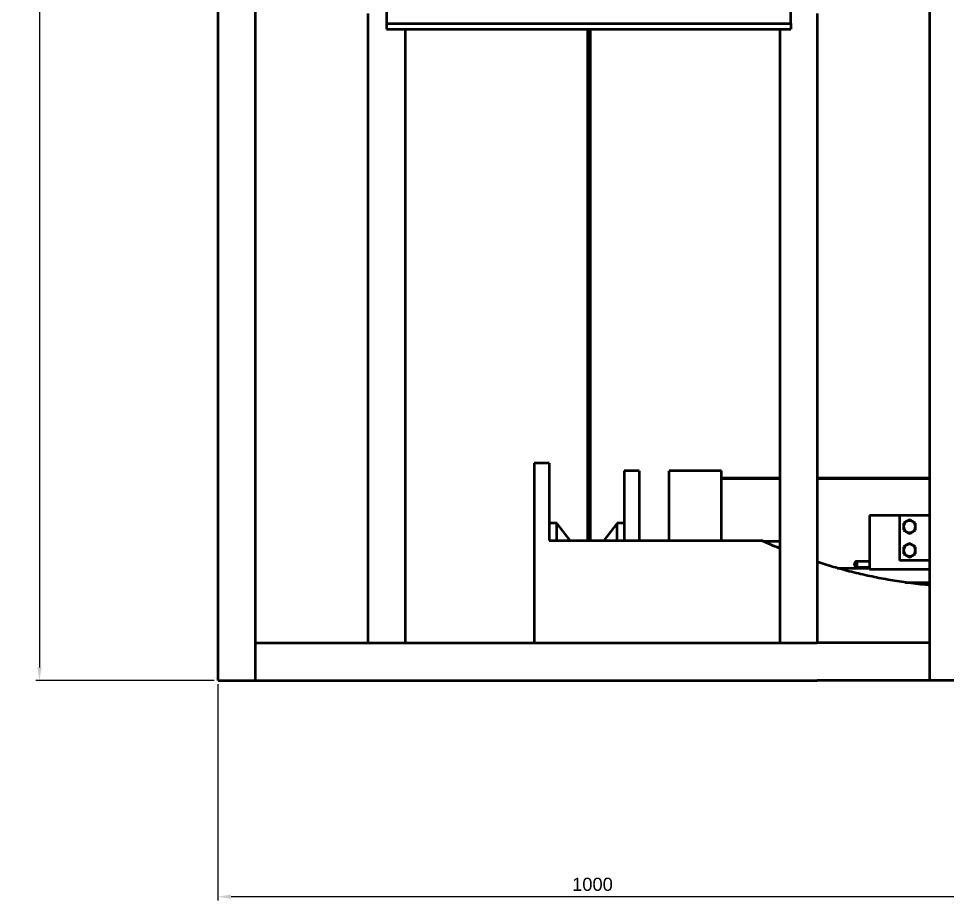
# Model space of a CAD drawing. Header units: millimetres. Extents: x 2779 to 3968, y 1146 to 2140.
# Drawn here: x 3520.3 to 3768.3, y 1655.8 to 1891.3 of the extents above; entities that cross this region are included whole.
import ezdxf

# ---------------------------------------------------------------- set-up
doc = ezdxf.new("R2010")
doc.units = ezdxf.units.MM
doc.layers.add('Net Dam', color=7, linetype='Continuous', lineweight=50)
doc.layers.add('Net Nhat', color=2, linetype='Continuous', lineweight=25)
doc.styles.get("Standard").update_dxf_attribs({"font": 'arial.ttf'})
doc.dimstyles.new('AM_ISO', dxfattribs={"dimtxt": 3.5, "dimasz": 3.5, "dimexe": 1, "dimexo": 1, "dimgap": 1.5, "dimtad": 1, "dimdsep": 46, "dimtxsty": 'Standard', "dimcen": 0, "dimclrd": 256, "dimclre": 256, "dimclrt": 2, "dimadec": 0, "dimazin": 2, "dimtp": 0.1, "dimtm": 0.1, "dimtfac": 0.71, "dimtdec": 3, "dimtmove": 0, "dimatfit": 3, "dimfxl": 1, "dimlwd": -1, "dimlwe": -1, "dimarcsym": 1})

# ---------------------------------------------------------------- blocks, each defined once
blk = doc.blocks.new('*D4')
at = {"layer": 'Defpoints', "color": 0, "transparency": 16777216}
for p in [(3663.55, 2098.54), (3525.88, 1714.54), (3573.55, 1714.54)]:
    blk.add_point(p, dxfattribs=at)
at = {"layer": 'Net Nhat', "linetype": 'ByBlock', "transparency": 16777216}
for p, q in [((3662.55, 2098.54), (3524.88, 2098.54)), ((3525.88, 2095.04), (3525.88, 1718.04)), ((3572.55, 1714.54), (3524.88, 1714.54))]:
    blk.add_line(p, q, dxfattribs=at)
at = {"layer": 'Net Nhat', "transparency": 16777216}
for points in [[(3525.3, 2095.04), (3526.46, 2095.04), (3525.88, 2098.54)], [(3525.3, 1718.04), (3526.46, 1718.04), (3525.88, 1714.54)]]:
    blk.add_solid(points, dxfattribs=at)
at = {"layer": 'Net Nhat', "color": 2, "transparency": 16777216, "insert": (3522.59, 1906.54), "char_height": 3.5, "attachment_point": 5, "rotation": 90}
blk.add_mtext('1920', dxfattribs=at)
blk = doc.blocks.new('*D5')
at = {"layer": 'Defpoints', "color": 0, "transparency": 16777216}
for p in [(3573.55, 1714.54), (3773.55, 1714.54), (3773.55, 1656.81)]:
    blk.add_point(p, dxfattribs=at)
at = {"layer": 'Net Nhat', "linetype": 'ByBlock', "transparency": 16777216}
for p, q in [((3573.55, 1713.54), (3573.55, 1655.81)), ((3773.55, 1713.54), (3773.55, 1655.81)), ((3577.05, 1656.81), (3770.05, 1656.81))]:
    blk.add_line(p, q, dxfattribs=at)
at = {"layer": 'Net Nhat', "transparency": 16777216}
for points in [[(3577.05, 1657.39), (3577.05, 1656.22), (3573.55, 1656.81)], [(3770.05, 1657.39), (3770.05, 1656.22), (3773.55, 1656.81)]]:
    blk.add_solid(points, dxfattribs=at)
at = {"layer": 'Net Nhat', "color": 2, "transparency": 16777216, "insert": (3673.55, 1660.09), "char_height": 3.5, "attachment_point": 5}
blk.add_mtext('1000', dxfattribs=at)

msp = doc.modelspace()

# ---------------------------------------------------------------- linework, layer by layer
at = {"layer": 'Net Dam'}
for p, q in [((3573.5546, 1714.5399), (3573.5546, 1914.5521)), ((3583.5546, 1714.5399), (3583.5546, 1914.5521)), ((3763.5546, 1914.5521), (3763.5546, 1714.5399)), ((3618.5546, 1903.608), (3618.5546, 1889.9117)), ((3726.5546, 1889.9117), (3726.5546, 1903.608)), ((3613.5546, 1892.608), (3613.5546, 1724.5399)), ((3733.5546, 1892.608), (3733.5546, 1724.5399)), ((3618.5546, 1889.9117), (3726.5546, 1889.9117)), ((3618.5546, 1889.9117), (3618.5546, 1888.4543)), ((3618.5546, 1888.4543), (3726.5546, 1888.4543)), ((3623.5546, 1888.4543), (3623.5546, 1724.5399)), ((3672.1931, 1888.4543), (3672.1931, 1751.861)), ((3672.9931, 1751.861), (3672.9931, 1888.4543)), ((3723.5547, 1888.4543), (3723.5547, 1724.5399)), ((3726.5546, 1889.9117), (3726.5546, 1888.4543)), ((3661.9937, 1772.5399), (3657.9937, 1772.5399)), ((3657.9937, 1772.5399), (3657.9937, 1724.5399)), ((3661.9937, 1772.5399), (3661.9937, 1751.861)), ((3686.0103, 1770.5399), (3682.0103, 1770.5399)), ((3682.0103, 1770.5399), (3682.0103, 1751.861)), ((3686.0103, 1770.5399), (3686.0103, 1751.861)), ((3708.0102, 1770.5399), (3694.0103, 1770.5399)), ((3694.0103, 1751.861), (3694.0103, 1770.5399)), ((3708.0102, 1751.861), (3708.0102, 1770.5399)), ((3723.5547, 1768.5399), (3708.0102, 1768.5399)), ((3763.5546, 1768.5399), (3733.5546, 1768.5399)), ((3708.0102, 1768.4898), (3723.5547, 1768.4898)), ((3733.5546, 1768.4898), (3763.5546, 1768.4898)), ((3747.5546, 1758.6043), (3747.5546, 1744.2848)), ((3755.5546, 1758.6043), (3747.5546, 1758.6043)), ((3755.5546, 1758.6043), (3755.5546, 1746.6043)), ((3763.5546, 1758.6043), (3755.5546, 1758.6043)), ((3664.0409, 1756.5399), (3662.0935, 1756.5399)), ((3662.0935, 1751.861), (3662.0935, 1756.5399)), ((3667.5781, 1751.861), (3664.0409, 1756.5399)), ((3664.0409, 1751.861), (3664.0409, 1756.5399)), ((3680.1462, 1756.5399), (3676.609, 1751.861)), ((3682.0103, 1756.5399), (3680.1462, 1756.5399)), ((3680.1462, 1751.861), (3680.1462, 1756.5399)), ((3661.9937, 1751.861), (3718.7097, 1751.861)), ((3718.9594, 1751.7553), (3723.5547, 1751.7553)), ((3722.7075, 1750.1681), (3723.5547, 1750.1681)), ((3747.5546, 1746.3263), (3744.1546, 1746.3263)), ((3744.1546, 1746.3263), (3744.1546, 1745.5444)), ((3763.5546, 1746.6043), (3755.5546, 1746.6043)), ((3738.9353, 1744.546), (3747.5546, 1744.546)), ((3743.5546, 1745.5444), (3743.5546, 1745.7263)), ((3743.5546, 1745.3624), (3743.5546, 1745.5444)), ((3744.1546, 1745.5444), (3744.1546, 1744.7625)), ((3744.1546, 1744.7625), (3747.5546, 1744.7625)), ((3747.5546, 1744.2848), (3763.5546, 1744.2848)), ((3757.043, 1740.7293), (3763.5546, 1740.7293)), ((3583.5546, 1724.5399), (3613.5546, 1724.5399)), ((3613.5546, 1724.5399), (3733.5546, 1724.5399)), ((3763.5546, 1724.5399), (3733.5546, 1724.5399)), ((3573.5546, 1714.5399), (3613.5546, 1714.5399)), ((3613.5546, 1714.5399), (3733.5546, 1714.5399)), ((3773.5547, 1714.5399), (3733.5546, 1714.5399))]:
    msp.add_line(p, q, dxfattribs=at)
for centre, radius, start, end in [((3758.2195, 1755.6002), 1.6, 120, 180), ((3758.2195, 1755.6002), 1.6, 60, 120), ((3758.2195, 1755.6002), 1.6, 0, 60), ((3758.2195, 1755.6002), 1.6, 180, 240), ((3758.2195, 1755.6002), 1.6, 240, 300), ((3758.2195, 1755.6002), 1.6, 300, 0), ((3758.2195, 1749.2965), 1.6, 120, 180), ((3758.2195, 1749.2965), 1.6, 180, 240), ((3758.2195, 1749.2965), 1.6, 60, 120), ((3758.2195, 1749.2965), 1.6, 0, 60), ((3758.2195, 1749.2965), 1.6, 300, 0), ((3744.1546, 1745.7263), 0.6, 90, 180), ((3758.2195, 1749.2965), 1.6, 240, 300), ((3744.1546, 1745.3624), 0.6, 180, 270)]:
    msp.add_arc(centre, radius, start, end, dxfattribs=at)
for points, knots in [([(3757.4194, 1756.9858), (3757.4005, 1756.9748), (3757.2569, 1756.8919), (3756.9861, 1756.7357), (3756.7424, 1756.595), (3756.6195, 1756.5239)], [0, 0, 0, 0, 0.07005167, 0.53082163, 1, 1, 1, 1]), ([(3756.6195, 1756.5239), (3756.6195, 1756.2845), (3756.6195, 1755.9797), (3756.6195, 1755.6672), (3756.6195, 1755.6002)], [0, 0, 0, 0, 0.78560695, 1, 1, 1, 1]), ([(3758.2195, 1757.4477), (3758.0895, 1757.3727), (3757.8273, 1757.2213), (3757.5562, 1757.0648), (3757.4194, 1756.9858)], [0, 0, 0, 0, 0.49545524, 1, 1, 1, 1]), ([(3759.0194, 1756.9858), (3759.0005, 1756.9967), (3758.8569, 1757.0797), (3758.5861, 1757.236), (3758.3424, 1757.3767), (3758.2195, 1757.4477)], [0, 0, 0, 0, 0.07005003, 0.53074681, 1, 1, 1, 1]), ([(3759.8195, 1756.5239), (3759.6895, 1756.5989), (3759.4273, 1756.7503), (3759.1562, 1756.9068), (3759.0194, 1756.9858)], [0, 0, 0, 0, 0.49544273, 1, 1, 1, 1]), ([(3759.8195, 1755.6002), (3759.8195, 1755.6672), (3759.8195, 1755.9797), (3759.8195, 1756.2845), (3759.8195, 1756.5239)], [0, 0, 0, 0, 0.21439305, 1, 1, 1, 1]), ([(3756.6195, 1755.6002), (3756.6195, 1755.3465), (3756.6195, 1755.0338), (3756.6195, 1754.7332), (3756.6195, 1754.6764)], [0, 0, 0, 0, 0.81129902, 1, 1, 1, 1]), ([(3756.6195, 1754.6764), (3756.7494, 1754.6014), (3757.0116, 1754.45), (3757.2827, 1754.2935), (3757.4194, 1754.2145)], [0, 0, 0, 0, 0.495411893, 1, 1, 1, 1]), ([(3757.4194, 1754.2145), (3757.4384, 1754.2036), (3757.582, 1754.1207), (3757.8528, 1753.9644), (3758.0965, 1753.8237), (3758.2195, 1753.7526)], [0, 0, 0, 0, 0.07013373, 0.53077627, 1, 1, 1, 1]), ([(3758.2195, 1753.7526), (3758.3494, 1753.8276), (3758.6116, 1753.979), (3758.8827, 1754.1355), (3759.0194, 1754.2145)], [0, 0, 0, 0, 0.49548624, 1, 1, 1, 1]), ([(3759.0194, 1754.2145), (3759.0384, 1754.2255), (3759.182, 1754.3083), (3759.4528, 1754.4647), (3759.6965, 1754.6054), (3759.8195, 1754.6764)], [0, 0, 0, 0, 0.07013196, 0.53078815, 1, 1, 1, 1]), ([(3759.8195, 1754.6764), (3759.8195, 1754.7332), (3759.8195, 1755.0338), (3759.8195, 1755.3465), (3759.8195, 1755.6002)], [0, 0, 0, 0, 0.18870098, 1, 1, 1, 1]), ([(3723.5547, 1749.814), (3723.513, 1749.8301), (3721.8761, 1750.4616), (3720.2725, 1751.1703), (3718.7097, 1751.861)], [0, 0, 0, 0, 0.02544553, 1, 1, 1, 1]), ([(3757.4194, 1750.6821), (3757.4005, 1750.6712), (3757.2569, 1750.5882), (3756.9861, 1750.432), (3756.7424, 1750.2912), (3756.6195, 1750.2202)], [0, 0, 0, 0, 0.07005163, 0.53084666, 1, 1, 1, 1]), ([(3756.6195, 1750.2202), (3756.6195, 1749.9808), (3756.6195, 1749.676), (3756.6195, 1749.3635), (3756.6195, 1749.2965)], [0, 0, 0, 0, 0.78560695, 1, 1, 1, 1]), ([(3756.6195, 1749.2965), (3756.6195, 1749.0428), (3756.6195, 1748.7301), (3756.6195, 1748.4294), (3756.6195, 1748.3727)], [0, 0, 0, 0, 0.81125909, 1, 1, 1, 1]), ([(3758.2195, 1751.144), (3758.0895, 1751.069), (3757.8273, 1750.9176), (3757.5562, 1750.7611), (3757.4194, 1750.6821)], [0, 0, 0, 0, 0.49544273, 1, 1, 1, 1]), ([(3759.0194, 1750.6821), (3759.0005, 1750.6931), (3758.8569, 1750.776), (3758.5862, 1750.9323), (3758.3424, 1751.073), (3758.2195, 1751.144)], [0, 0, 0, 0, 0.07005177, 0.53075996, 1, 1, 1, 1]), ([(3759.8195, 1750.2202), (3759.6895, 1750.2952), (3759.4273, 1750.4466), (3759.1562, 1750.6031), (3759.0194, 1750.6821)], [0, 0, 0, 0, 0.49544273, 1, 1, 1, 1]), ([(3759.8195, 1749.2965), (3759.8195, 1749.3635), (3759.8195, 1749.676), (3759.8195, 1749.9808), (3759.8195, 1750.2202)], [0, 0, 0, 0, 0.21439305, 1, 1, 1, 1]), ([(3759.8195, 1748.3727), (3759.8195, 1748.4294), (3759.8195, 1748.7301), (3759.8195, 1749.0428), (3759.8195, 1749.2965)], [0, 0, 0, 0, 0.18874091, 1, 1, 1, 1]), ([(3756.6195, 1748.3727), (3756.7494, 1748.2977), (3757.0116, 1748.1463), (3757.2827, 1747.9898), (3757.4194, 1747.9108)], [0, 0, 0, 0, 0.49539938, 1, 1, 1, 1]), ([(3757.4194, 1747.9108), (3757.4384, 1747.8999), (3757.582, 1747.817), (3757.8528, 1747.6607), (3758.0965, 1747.52), (3758.2195, 1747.449)], [0, 0, 0, 0, 0.07013373, 0.53077627, 1, 1, 1, 1]), ([(3758.2195, 1747.449), (3758.3494, 1747.524), (3758.6116, 1747.6753), (3758.8827, 1747.8318), (3759.0194, 1747.9108)], [0, 0, 0, 0, 0.49548624, 1, 1, 1, 1]), ([(3759.0194, 1747.9108), (3759.0384, 1747.9218), (3759.182, 1748.0046), (3759.4528, 1748.161), (3759.6965, 1748.3017), (3759.8195, 1748.3727)], [0, 0, 0, 0, 0.07013369, 0.5308013, 1, 1, 1, 1]), ([(3763.5546, 1740.0045), (3763.2206, 1740.0286), (3761.1656, 1740.1768), (3757.4722, 1740.6414), (3752.485, 1741.4013), (3747.5861, 1742.3542), (3742.7178, 1743.4906), (3738.0313, 1744.7508), (3734.9967, 1745.7154), (3733.5546, 1746.1737)], [0, 0, 0, 0, 0.03270303, 0.20120659, 0.36350387, 0.5258019, 0.68900281, 0.85220682, 1, 1, 1, 1])]:
    msp.add_open_spline(points, degree=3, knots=knots, dxfattribs=at)

# ---------------------------------------------------------------- dimensions: what is measured, and where the dimension line sits
at = {"layer": 'Net Nhat'}
dim = msp.add_linear_dim(base=(3525.8811, 1714.5399), p1=(3663.5546, 2098.5399), p2=(3573.5546, 1714.5399), angle=90, dimstyle='AM_ISO', override={"dimlfac": 5}, dxfattribs=at)
dim.commit()
dim.dimension.update_dxf_attribs({"geometry": '*D4', "text_midpoint": (3522.5941, 1906.5399)})
dim = msp.add_linear_dim(base=(3773.5547, 1656.8056), p1=(3573.5546, 1714.5399), p2=(3773.5547, 1714.5399), dimstyle='AM_ISO', override={"dimlfac": 5}, dxfattribs=at)
dim.commit()
dim.dimension.update_dxf_attribs({"geometry": '*D5', "text_midpoint": (3673.5546, 1660.0926)})

doc.saveas('drawing.dxf')
